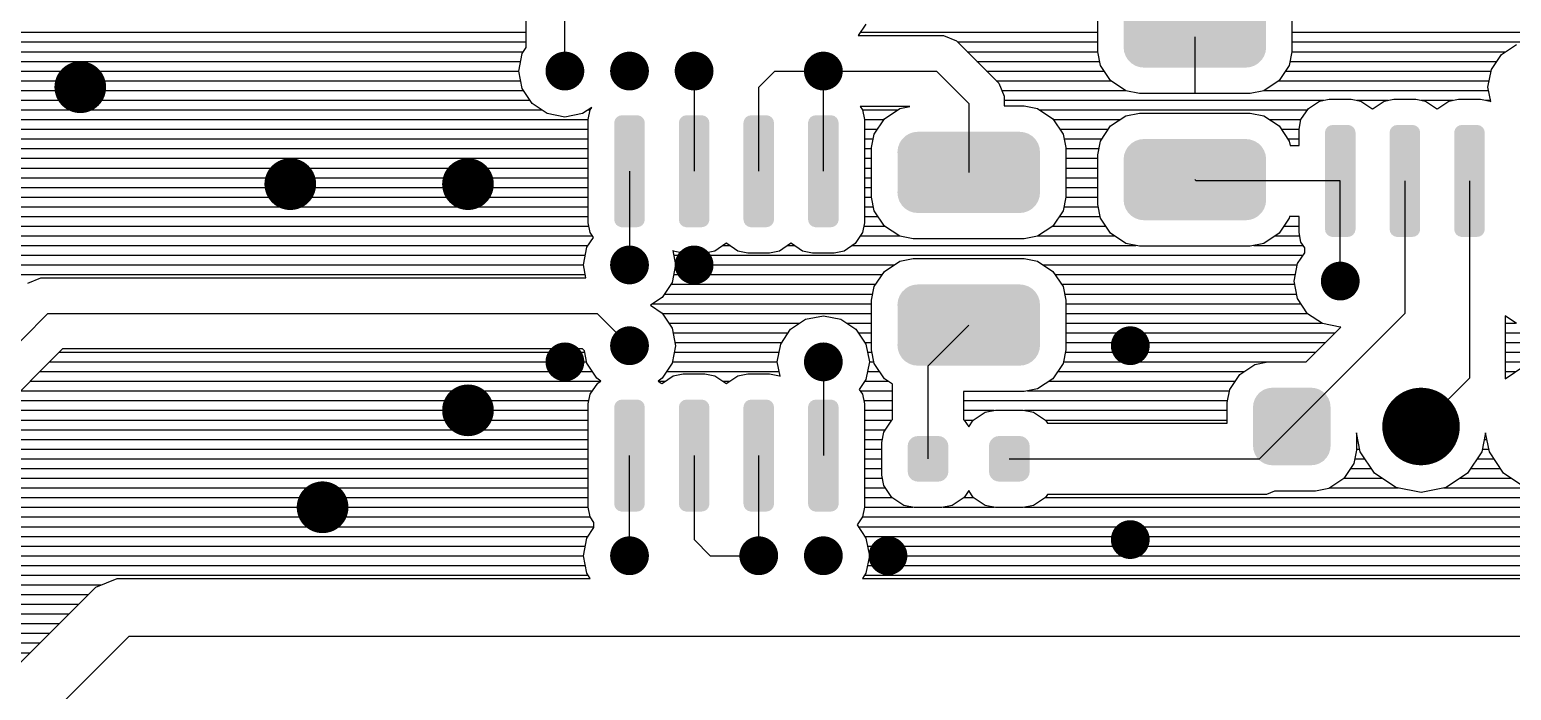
# Model space of a CAD drawing. Extents: x 295 to 953, y 10 to 290.
# Drawn here: x 622.3 to 686.3, y 218.7 to 247.2 of the extents above; entities that cross this region are included whole.
import ezdxf

# ---------------------------------------------------------------- set-up
doc = ezdxf.new("R2010")
doc.units = 0
doc.header["$LTSCALE"] = 5
doc.header["$MEASUREMENT"] = 0
doc.layers.get('0').update_dxf_attribs({"linetype": 'CONTINUOUS', "lineweight": 25})

msp = doc.modelspace()

# ---------------------------------------------------------------- linework, layer by layer
for p, q in [((645.414, 245.441), (645.414, 269.19)), ((643.737, 246.453), (643.737, 268.179)), ((668.453, 246.268), (668.453, 248.425)), ((676.852, 248.425), (676.852, 246.268)), ((658.428, 247.475), (658.098, 246.978)), ((551.815, 247.118), (643.737, 247.118)), ((551.815, 246.698), (643.737, 246.698)), ((658.098, 246.978), (661.781, 246.978)), ((658.193, 247.118), (668.453, 247.118)), ((661.781, 246.978), (662.345, 246.743)), ((662.345, 246.743), (663.742, 245.346)), ((662.39, 246.698), (668.453, 246.698)), ((672.655, 246.928), (672.655, 244.469)), ((676.852, 247.118), (712.654, 247.118)), ((676.852, 246.698), (687.128, 246.698)), ((551.815, 246.279), (643.62, 246.279)), ((643.419, 245.441), (643.57, 246.207)), ((643.57, 246.207), (643.737, 246.453)), ((662.809, 246.279), (668.453, 246.279)), ((668.57, 245.687), (668.453, 246.268)), ((676.852, 246.268), (676.734, 245.687)), ((676.852, 246.279), (686.1, 246.279)), ((685.48, 245.508), (685.91, 246.156)), ((685.91, 246.156), (686.558, 246.587)), ((551.815, 245.86), (643.502, 245.86)), ((551.815, 245.441), (643.419, 245.441)), ((643.57, 244.681), (643.419, 245.441)), ((651.002, 245.441), (651.002, 241.11)), ((653.796, 244.743), (654.494, 245.441)), ((654.494, 245.441), (656.59, 245.441)), ((656.59, 241.11), (656.59, 245.441)), ((656.59, 245.441), (661.479, 245.441)), ((661.479, 245.441), (662.876, 244.044)), ((663.228, 245.86), (668.537, 245.86)), ((663.647, 245.441), (668.732, 245.441)), ((669.012, 245.028), (668.57, 245.687)), ((676.734, 245.687), (676.293, 245.028)), ((676.572, 245.441), (685.468, 245.441)), ((676.768, 245.86), (685.714, 245.86)), ((685.329, 244.743), (685.48, 245.508)), ((551.815, 245.022), (643.502, 245.022)), ((663.742, 245.346), (664.178, 244.916)), ((664.066, 245.022), (669.017, 245.022)), ((664.178, 244.916), (664.413, 244.351)), ((669.671, 244.586), (669.012, 245.028)), ((676.293, 245.028), (675.633, 244.586)), ((676.287, 245.022), (685.385, 245.022)), ((551.815, 244.603), (643.62, 244.603)), ((551.815, 244.184), (643.899, 244.184)), ((644, 244.033), (643.57, 244.681)), ((653.796, 241.11), (653.796, 244.743)), ((664.307, 244.603), (669.643, 244.603)), ((664.413, 244.351), (664.413, 243.938)), ((664.413, 244.184), (678.237, 244.184)), ((670.258, 244.469), (669.671, 244.586)), ((675.047, 244.469), (670.258, 244.469)), ((675.633, 244.586), (675.047, 244.469)), ((675.661, 244.603), (685.357, 244.603)), ((677.567, 243.826), (678.042, 244.145)), ((678.042, 244.145), (678.467, 244.229)), ((678.467, 244.229), (679.411, 244.229)), ((679.411, 244.229), (679.836, 244.145)), ((679.64, 244.184), (681.031, 244.184)), ((679.836, 244.145), (680.311, 243.826)), ((680.361, 243.826), (680.836, 244.145)), ((680.836, 244.145), (681.261, 244.229)), ((681.261, 244.229), (682.205, 244.229)), ((682.205, 244.229), (682.63, 244.145)), ((682.434, 244.184), (683.825, 244.184)), ((682.63, 244.145), (683.105, 243.826)), ((683.155, 243.826), (683.63, 244.145)), ((683.63, 244.145), (684.055, 244.229)), ((684.055, 244.229), (684.999, 244.229)), ((684.999, 244.229), (685.424, 244.145)), ((685.228, 244.184), (685.44, 244.184)), ((685.452, 244.128), (685.329, 244.743)), ((685.424, 244.145), (685.452, 244.128)), ((551.815, 243.765), (644.402, 243.765)), ((644.648, 243.603), (644, 244.033)), ((645.414, 243.446), (644.648, 243.603)), ((646.174, 243.603), (645.414, 243.446)), ((646.581, 243.871), (646.174, 243.603)), ((646.419, 243.765), (646.509, 243.765)), ((646.425, 243.346), (646.509, 243.765)), ((646.509, 243.765), (646.581, 243.871)), ((660.322, 243.904), (658.188, 243.904)), ((658.188, 243.904), (658.283, 243.765)), ((658.283, 243.765), (659.814, 243.765)), ((658.283, 243.765), (658.367, 243.346)), ((659.233, 243.379), (659.892, 243.821)), ((659.892, 243.821), (660.322, 243.904)), ((662.876, 244.044), (662.876, 241.06)), ((664.413, 243.938), (665.268, 243.938)), ((665.268, 243.938), (665.854, 243.821)), ((665.854, 243.821), (666.514, 243.379)), ((665.933, 243.765), (677.522, 243.765)), ((669.012, 243.066), (669.671, 243.508)), ((669.671, 243.508), (670.258, 243.625)), ((670.258, 243.625), (675.047, 243.625)), ((675.047, 243.625), (675.633, 243.508)), ((675.633, 243.508), (676.293, 243.066)), ((677.243, 243.346), (677.567, 243.826)), ((680.311, 243.826), (680.339, 243.793)), ((680.339, 243.793), (680.361, 243.826)), ((683.105, 243.826), (683.133, 243.793)), ((683.133, 243.793), (683.155, 243.826)), ((551.815, 243.346), (646.425, 243.346)), ((551.815, 242.927), (646.425, 242.927)), ((646.425, 238.881), (646.425, 243.346)), ((658.367, 243.346), (659.21, 243.346)), ((658.367, 243.346), (658.367, 238.881)), ((658.367, 242.927), (658.931, 242.927)), ((658.791, 242.72), (659.233, 243.379)), ((666.514, 243.379), (666.955, 242.72)), ((666.536, 243.346), (669.431, 243.346)), ((666.816, 242.927), (668.922, 242.927)), ((668.57, 242.407), (669.012, 243.066)), ((675.874, 243.346), (677.243, 243.346)), ((676.293, 243.066), (676.734, 242.407)), ((676.382, 242.927), (677.159, 242.927)), ((677.159, 242.927), (677.243, 243.346)), ((677.159, 242.228), (677.159, 242.927)), ((551.815, 242.507), (646.425, 242.507)), ((658.367, 242.507), (658.752, 242.507)), ((658.674, 242.139), (658.791, 242.72)), ((666.955, 242.72), (667.073, 242.139)), ((666.994, 242.507), (668.637, 242.507)), ((668.453, 241.82), (668.57, 242.407)), ((676.667, 242.507), (677.159, 242.507)), ((676.734, 242.407), (676.768, 242.228)), ((676.768, 242.228), (677.159, 242.228)), ((551.815, 242.088), (646.425, 242.088)), ((595.407, 241.669), (646.425, 241.669)), ((658.367, 242.088), (658.674, 242.088)), ((658.367, 241.669), (658.674, 241.669)), ((658.674, 239.982), (658.674, 242.139)), ((667.073, 242.139), (667.073, 239.982)), ((667.073, 242.088), (668.509, 242.088)), ((667.073, 241.669), (668.453, 241.669)), ((668.453, 239.669), (668.453, 241.82)), ((596.256, 241.25), (646.425, 241.25)), ((648.208, 241.11), (648.208, 237.059)), ((658.367, 241.25), (658.674, 241.25)), ((667.073, 241.25), (668.453, 241.25)), ((598.921, 240.831), (646.425, 240.831)), ((599.424, 240.412), (646.425, 240.412)), ((658.367, 240.831), (658.674, 240.831)), ((658.367, 240.412), (658.674, 240.412)), ((667.073, 240.831), (668.453, 240.831)), ((667.073, 240.412), (668.453, 240.412)), ((672.705, 240.691), (672.655, 240.747)), ((678.942, 240.691), (672.705, 240.691)), ((678.942, 236.361), (678.942, 240.691)), ((681.736, 240.691), (681.736, 234.964)), ((684.53, 240.691), (684.53, 232.17)), ((599.704, 239.993), (646.425, 239.993)), ((658.367, 239.993), (658.674, 239.993)), ((658.791, 239.4), (658.674, 239.982)), ((667.073, 239.982), (666.955, 239.4)), ((667.073, 239.993), (668.453, 239.993)), ((668.57, 239.088), (668.453, 239.669)), ((599.821, 239.574), (646.425, 239.574)), ((599.905, 239.155), (646.425, 239.155)), ((658.367, 239.574), (658.758, 239.574)), ((658.367, 239.155), (658.953, 239.155)), ((659.233, 238.741), (658.791, 239.4)), ((666.955, 239.4), (666.514, 238.741)), ((666.793, 239.155), (668.559, 239.155)), ((666.989, 239.574), (668.475, 239.574)), ((669.012, 238.428), (668.57, 239.088)), ((676.734, 239.088), (676.293, 238.428)), ((676.745, 239.155), (676.734, 239.088)), ((677.159, 239.155), (676.745, 239.155)), ((677.159, 238.462), (677.159, 239.155)), ((599.821, 238.736), (646.453, 238.736)), ((646.509, 238.456), (646.425, 238.881)), ((646.649, 238.249), (646.509, 238.456)), ((658.283, 238.456), (657.959, 237.981)), ((658.367, 238.881), (658.283, 238.456)), ((658.339, 238.736), (659.238, 238.736)), ((659.892, 238.3), (659.233, 238.741)), ((666.514, 238.741), (665.854, 238.3)), ((666.508, 238.736), (668.805, 238.736)), ((669.671, 237.987), (669.012, 238.428)), ((676.293, 238.428), (675.633, 237.987)), ((676.5, 238.736), (677.159, 238.736)), ((677.243, 238.037), (677.159, 238.462)), ((599.424, 237.897), (646.414, 237.897)), ((599.704, 238.316), (646.604, 238.316)), ((646.213, 237.059), (646.364, 237.825)), ((646.364, 237.825), (646.649, 238.249)), ((652.371, 237.981), (651.896, 237.657)), ((652.253, 237.897), (652.538, 237.897)), ((652.399, 238.015), (652.371, 237.981)), ((652.421, 237.981), (652.399, 238.015)), ((652.896, 237.657), (652.421, 237.981)), ((655.165, 237.981), (654.69, 237.657)), ((655.047, 237.897), (655.332, 237.897)), ((655.193, 238.015), (655.165, 237.981)), ((655.215, 237.981), (655.193, 238.015)), ((655.69, 237.657), (655.215, 237.981)), ((657.959, 237.981), (657.484, 237.657)), ((657.841, 237.897), (670.101, 237.897)), ((658.188, 238.316), (659.864, 238.316)), ((660.479, 238.182), (659.892, 238.3)), ((665.268, 238.182), (660.479, 238.182)), ((665.854, 238.3), (665.268, 238.182)), ((665.882, 238.316), (669.174, 238.316)), ((670.258, 237.869), (669.671, 237.987)), ((675.047, 237.869), (670.258, 237.869)), ((675.633, 237.987), (675.047, 237.869)), ((675.203, 237.897), (677.338, 237.897)), ((676.131, 238.316), (677.187, 238.316)), ((677.405, 237.802), (677.243, 238.037)), ((677.405, 237.584), (677.405, 237.802)), ((598.921, 237.478), (646.296, 237.478)), ((650.102, 237.657), (650.074, 237.679)), ((650.074, 237.679), (650.197, 237.059)), ((650.527, 237.573), (650.102, 237.657)), ((650.113, 237.478), (677.332, 237.478)), ((651.471, 237.573), (650.527, 237.573)), ((651.896, 237.657), (651.471, 237.573)), ((653.321, 237.573), (652.896, 237.657)), ((654.265, 237.573), (653.321, 237.573)), ((654.69, 237.657), (654.265, 237.573)), ((656.115, 237.573), (655.69, 237.657)), ((657.059, 237.573), (656.115, 237.573)), ((657.484, 237.657), (657.059, 237.573)), ((659.233, 236.78), (659.892, 237.221)), ((659.892, 237.221), (660.479, 237.339)), ((660.479, 237.339), (665.268, 237.339)), ((665.268, 237.339), (665.854, 237.221)), ((665.854, 237.221), (666.514, 236.78)), ((676.947, 236.361), (677.098, 237.126)), ((677.098, 237.126), (677.405, 237.584)), ((596.256, 237.059), (646.213, 237.059)), ((614.987, 236.64), (646.296, 236.64)), ((622.19, 236.266), (622.754, 236.5)), ((622.754, 236.5), (646.324, 236.5)), ((646.324, 236.5), (646.213, 237.059)), ((650.197, 237.059), (650.046, 236.299)), ((650.113, 236.64), (659.143, 236.64)), ((650.197, 237.059), (659.652, 237.059)), ((658.791, 236.12), (659.233, 236.78)), ((666.095, 237.059), (677.086, 237.059)), ((666.514, 236.78), (666.955, 236.12)), ((666.603, 236.64), (677.003, 236.64)), ((650.046, 236.299), (649.616, 235.651)), ((649.716, 235.802), (658.73, 235.802)), ((649.996, 236.221), (658.858, 236.221)), ((658.674, 235.534), (658.791, 236.12)), ((666.888, 236.221), (676.975, 236.221)), ((666.955, 236.12), (667.073, 235.534)), ((667.017, 235.802), (677.058, 235.802)), ((677.098, 235.601), (676.947, 236.361)), ((649.616, 235.651), (649.113, 235.316)), ((649.113, 235.316), (649.616, 234.98)), ((649.213, 235.383), (658.674, 235.383)), ((658.674, 233.382), (658.674, 235.534)), ((667.073, 235.534), (667.073, 233.382)), ((667.073, 235.383), (677.237, 235.383)), ((677.528, 234.952), (677.098, 235.601)), ((614.68, 226.582), (623.062, 234.964)), ((623.062, 234.964), (646.811, 234.964)), ((646.811, 234.964), (648.208, 233.567)), ((649.616, 234.98), (650.046, 234.332)), ((649.621, 234.964), (658.674, 234.964)), ((649.906, 234.545), (655.578, 234.545)), ((655.176, 234.282), (655.824, 234.712)), ((655.824, 234.712), (656.59, 234.863)), ((656.59, 234.863), (657.35, 234.712)), ((657.35, 234.712), (657.998, 234.282)), ((657.595, 234.545), (658.674, 234.545)), ((667.073, 234.964), (677.522, 234.964)), ((667.073, 234.545), (678.137, 234.545)), ((681.736, 234.964), (676.846, 230.074)), ((678.176, 234.522), (677.528, 234.952)), ((678.942, 234.366), (678.176, 234.522)), ((686.558, 234.522), (686.066, 234.852)), ((686.066, 234.852), (686.066, 232.477)), ((686.066, 234.545), (686.519, 234.545)), ((650.046, 234.332), (650.197, 233.567)), ((650.085, 234.125), (655.075, 234.125)), ((654.746, 233.634), (655.176, 234.282)), ((657.998, 234.282), (658.428, 233.634)), ((658.098, 234.125), (658.674, 234.125)), ((661.116, 232.7), (662.876, 234.461)), ((667.073, 234.125), (678.724, 234.125)), ((677.466, 232.868), (678.969, 234.371)), ((678.969, 234.371), (678.942, 234.366)), ((686.066, 234.125), (702.305, 234.125)), ((623.693, 233.427), (615.546, 225.28)), ((623.553, 233.287), (646.269, 233.287)), ((646.174, 233.427), (623.693, 233.427)), ((646.257, 233.343), (646.174, 233.427)), ((646.364, 232.807), (646.257, 233.343)), ((650.197, 233.567), (650.046, 232.807)), ((650.141, 233.287), (654.678, 233.287)), ((650.169, 233.706), (654.796, 233.706)), ((654.595, 232.868), (654.746, 233.634)), ((658.378, 233.706), (658.674, 233.706)), ((658.428, 233.634), (658.579, 232.868)), ((658.495, 233.287), (658.696, 233.287)), ((658.791, 232.801), (658.674, 233.382)), ((667.073, 233.382), (666.955, 232.801)), ((667.05, 233.287), (677.885, 233.287)), ((667.073, 233.706), (678.305, 233.706)), ((686.066, 233.706), (702.305, 233.706)), ((686.066, 233.287), (702.333, 233.287)), ((623.134, 232.868), (646.352, 232.868)), ((646.794, 232.158), (646.364, 232.807)), ((650.046, 232.807), (649.616, 232.158)), ((650.057, 232.868), (654.595, 232.868)), ((654.718, 232.253), (654.595, 232.868)), ((656.59, 232.868), (656.59, 228.817)), ((658.579, 232.868), (658.428, 232.108)), ((658.579, 232.868), (658.78, 232.868)), ((659.233, 232.142), (658.791, 232.801)), ((661.116, 228.677), (661.116, 232.7)), ((666.955, 232.801), (666.514, 232.142)), ((666.966, 232.868), (677.466, 232.868)), ((674.594, 232.326), (675.242, 232.756)), ((675.242, 232.756), (675.812, 232.868)), ((675.812, 232.868), (677.466, 232.868)), ((686.066, 232.868), (687.743, 232.868)), ((686.066, 232.13), (686.927, 232.706)), ((622.296, 232.03), (646.95, 232.03)), ((622.715, 232.449), (646.598, 232.449)), ((646.509, 231.471), (646.833, 231.952)), ((646.967, 232.041), (646.794, 232.158)), ((646.833, 231.952), (646.967, 232.041)), ((649.616, 232.158), (649.443, 232.041)), ((649.443, 232.041), (649.577, 231.952)), ((649.459, 232.03), (649.744, 232.03)), ((649.577, 231.952), (649.605, 231.918)), ((649.605, 231.918), (649.627, 231.952)), ((649.627, 231.952), (650.102, 232.27)), ((649.811, 232.449), (654.678, 232.449)), ((650.102, 232.27), (650.527, 232.354)), ((650.527, 232.354), (651.471, 232.354)), ((651.471, 232.354), (651.896, 232.27)), ((651.896, 232.27), (652.371, 231.952)), ((652.253, 232.03), (652.538, 232.03)), ((652.371, 231.952), (652.399, 231.918)), ((652.399, 231.918), (652.421, 231.952)), ((652.421, 231.952), (652.896, 232.27)), ((652.896, 232.27), (653.321, 232.354)), ((653.321, 232.354), (654.265, 232.354)), ((654.265, 232.354), (654.69, 232.27)), ((654.69, 232.27), (654.718, 232.253)), ((658.428, 232.108), (658.143, 231.678)), ((658.378, 232.03), (659.395, 232.03)), ((658.495, 232.449), (659.026, 232.449)), ((659.579, 231.907), (659.233, 232.142)), ((666.514, 232.142), (665.854, 231.7)), ((666.352, 232.03), (674.399, 232.03)), ((666.721, 232.449), (674.784, 232.449)), ((674.164, 231.678), (674.594, 232.326)), ((682.434, 230.074), (684.53, 232.17)), ((686.066, 232.477), (686.066, 232.13)), ((686.066, 232.449), (686.547, 232.449)), ((621.877, 231.611), (646.604, 231.611)), ((646.425, 231.052), (646.509, 231.471)), ((658.143, 231.678), (658.283, 231.471)), ((658.188, 231.611), (659.579, 231.611)), ((658.283, 231.471), (658.367, 231.052)), ((659.579, 230.37), (659.579, 231.907)), ((665.268, 231.583), (662.653, 231.583)), ((662.653, 231.583), (662.653, 230.37)), ((665.854, 231.7), (665.268, 231.583)), ((665.424, 231.611), (674.153, 231.611)), ((674.052, 231.108), (674.164, 231.678)), ((621.039, 230.773), (646.425, 230.773)), ((621.458, 231.192), (646.453, 231.192)), ((646.425, 226.587), (646.425, 231.052)), ((658.339, 231.192), (659.579, 231.192)), ((658.367, 231.052), (658.367, 226.587)), ((658.367, 230.773), (659.579, 230.773)), ((662.653, 231.192), (674.069, 231.192)), ((662.653, 230.773), (663.977, 230.773)), ((663.072, 230.354), (663.586, 230.694)), ((663.586, 230.694), (664.038, 230.784)), ((664.038, 230.784), (665.229, 230.784)), ((665.229, 230.784), (665.681, 230.694)), ((665.29, 230.773), (674.052, 230.773)), ((665.681, 230.694), (666.195, 230.354)), ((674.052, 230.214), (674.052, 231.108)), ((620.62, 230.354), (646.425, 230.354)), ((658.367, 230.354), (659.557, 230.354)), ((659.205, 229.834), (659.551, 230.354)), ((659.551, 230.354), (659.579, 230.37)), ((662.653, 230.37), (662.675, 230.354)), ((662.669, 230.354), (663.077, 230.354)), ((662.675, 230.354), (662.876, 230.057)), ((662.876, 230.057), (663.072, 230.354)), ((666.19, 230.354), (674.052, 230.354)), ((666.195, 230.354), (666.285, 230.214)), ((666.285, 230.214), (674.052, 230.214)), ((675.449, 228.677), (676.846, 230.074)), ((619.781, 229.515), (646.425, 229.515)), ((620.2, 229.934), (646.425, 229.934)), ((658.367, 229.934), (659.272, 229.934)), ((658.367, 229.515), (659.143, 229.515)), ((659.115, 229.381), (659.205, 229.834)), ((659.115, 227.973), (659.115, 229.381)), ((679.802, 228.984), (679.64, 229.8)), ((679.64, 229.8), (679.64, 229.046)), ((679.64, 229.515), (679.696, 229.515)), ((685.228, 229.8), (685.06, 228.984)), ((685.167, 229.515), (685.284, 229.515)), ((685.39, 228.984), (685.228, 229.8)), ((619.362, 229.096), (646.425, 229.096)), ((648.208, 224.486), (648.208, 228.817)), ((651.002, 228.817), (651.002, 225.185)), ((653.796, 224.486), (653.796, 228.817)), ((658.367, 229.096), (659.115, 229.096)), ((679.64, 229.046), (679.523, 228.476)), ((679.64, 229.096), (679.78, 229.096)), ((680.417, 228.062), (679.802, 228.984)), ((685.06, 228.984), (684.446, 228.062)), ((685.083, 229.096), (685.368, 229.096)), ((686.005, 228.062), (685.39, 228.984)), ((618.524, 228.258), (646.425, 228.258)), ((618.943, 228.677), (646.425, 228.677)), ((658.367, 228.677), (659.115, 228.677)), ((658.367, 228.258), (659.115, 228.258)), ((664.631, 228.677), (675.449, 228.677)), ((679.523, 228.476), (679.092, 227.828)), ((679.383, 228.258), (680.283, 228.258)), ((679.562, 228.677), (680.003, 228.677)), ((684.58, 228.258), (685.871, 228.258)), ((684.859, 228.677), (685.591, 228.677)), ((618.105, 227.839), (646.425, 227.839)), ((658.367, 227.839), (659.143, 227.839)), ((659.205, 227.52), (659.115, 227.973)), ((659.551, 227.006), (659.205, 227.52)), ((679.092, 227.828), (678.444, 227.397)), ((679.098, 227.839), (680.746, 227.839)), ((681.339, 227.442), (680.417, 228.062)), ((684.446, 228.062), (683.524, 227.442)), ((684.116, 227.839), (686.334, 227.839)), ((686.927, 227.442), (686.005, 228.062)), ((617.267, 227.001), (646.425, 227.001)), ((617.686, 227.42), (646.425, 227.42)), ((658.367, 227.42), (659.272, 227.42)), ((658.367, 227.001), (659.557, 227.001)), ((660.065, 226.66), (659.551, 227.006)), ((662.675, 227.006), (662.161, 226.66)), ((662.669, 227.001), (663.077, 227.001)), ((662.876, 227.302), (662.675, 227.006)), ((663.072, 227.006), (662.876, 227.302)), ((663.586, 226.66), (663.072, 227.006)), ((666.195, 227.006), (665.681, 226.66)), ((666.19, 227.001), (702.987, 227.001)), ((666.285, 227.14), (666.195, 227.006)), ((675.751, 227.14), (666.285, 227.14)), ((676.092, 227.28), (675.751, 227.14)), ((677.874, 227.28), (676.092, 227.28)), ((678.444, 227.397), (677.874, 227.28)), ((678.483, 227.42), (681.456, 227.42)), ((682.434, 227.224), (681.339, 227.442)), ((683.524, 227.442), (682.434, 227.224)), ((683.406, 227.42), (687.044, 227.42)), ((616.848, 226.582), (646.425, 226.582)), ((646.509, 226.163), (646.425, 226.587)), ((658.367, 226.587), (658.283, 226.163)), ((658.367, 226.582), (660.456, 226.582)), ((660.518, 226.57), (660.065, 226.66)), ((661.708, 226.57), (660.518, 226.57)), ((662.161, 226.66), (661.708, 226.57)), ((661.77, 226.582), (663.977, 226.582)), ((664.038, 226.57), (663.586, 226.66)), ((665.229, 226.57), (664.038, 226.57)), ((665.681, 226.66), (665.229, 226.57)), ((665.29, 226.582), (703.132, 226.582)), ((616.009, 225.743), (646.671, 225.743)), ((616.429, 226.163), (646.509, 226.163)), ((646.364, 225.252), (646.671, 225.71)), ((646.671, 225.928), (646.509, 226.163)), ((646.671, 225.71), (646.671, 225.928)), ((658.283, 226.163), (658.048, 225.816)), ((658.048, 225.816), (658.428, 225.252)), ((658.098, 225.743), (703.998, 225.743)), ((658.283, 226.163), (703.411, 226.163)), ((596.546, 224.905), (646.296, 224.905)), ((615.59, 225.324), (646.414, 225.324)), ((646.213, 224.486), (646.364, 225.252)), ((651.002, 225.185), (651.7, 224.486)), ((658.378, 225.324), (716.426, 225.324)), ((658.428, 225.252), (658.579, 224.486)), ((658.495, 224.905), (721.835, 224.905)), ((596.256, 224.486), (646.213, 224.486)), ((646.364, 223.726), (646.213, 224.486)), ((651.7, 224.486), (653.796, 224.486)), ((658.579, 224.486), (658.428, 223.726)), ((658.579, 224.486), (722.114, 224.486)), ((604.509, 224.067), (646.296, 224.067)), ((605.012, 223.648), (646.414, 223.648)), ((646.503, 223.508), (646.364, 223.726)), ((658.428, 223.726), (658.288, 223.508)), ((658.378, 223.648), (793.289, 223.648)), ((658.495, 224.067), (722.617, 224.067)), ((605.292, 223.229), (625.375, 223.229)), ((624.419, 222.419), (625.129, 223.128)), ((625.129, 223.128), (626.051, 223.508)), ((626.051, 223.508), (646.503, 223.508)), ((658.288, 223.508), (793.149, 223.508)), ((605.409, 222.81), (624.811, 222.81)), ((605.493, 222.391), (624.391, 222.391)), ((620.854, 218.853), (624.419, 222.419)), ((605.409, 221.972), (623.972, 221.972)), ((605.012, 221.133), (623.134, 221.133)), ((605.292, 221.552), (623.553, 221.552)), ((619.67, 220.714), (622.715, 220.714)), ((626.554, 220.994), (620.268, 214.707)), ((794.194, 220.994), (626.554, 220.994)), ((620.284, 220.295), (622.296, 220.295))]:
    msp.add_line(p, q)
for points, const_width in [([(644.994, 245.441, 1), (645.833, 245.441, 1)], 0.838), ([(647.788, 245.441, 1), (648.627, 245.441, 1)], 0.838), ([(650.582, 245.441, 1), (651.421, 245.441, 1)], 0.838), ([(656.17, 245.441, 1), (657.009, 245.441, 1)], 0.838), ([(623.9, 244.743, 1), (625.017, 244.743, 1)], 1.118), ([(632.98, 240.552, 1), (634.098, 240.552, 1)], 1.118), ([(640.664, 240.552, 1), (641.781, 240.552, 1)], 1.118), ([(647.788, 237.059, 1), (648.627, 237.059, 1)], 0.838), ([(650.582, 237.059, 1), (651.421, 237.059, 1)], 0.838), ([(678.522, 236.361, 1), (679.361, 236.361, 1)], 0.838), ([(647.788, 233.567, 1), (648.627, 233.567, 1)], 0.838), ([(669.442, 233.567, 1), (670.28, 233.567, 1)], 0.838), ([(644.994, 232.868, 1), (645.833, 232.868, 1)], 0.838), ([(656.17, 232.868, 1), (657.009, 232.868, 1)], 0.838), ([(640.664, 230.773, 1), (641.781, 230.773, 1)], 1.118), ([(681.596, 230.074, 1), (683.272, 230.074, 1)], 1.676), ([(634.377, 226.582, 1), (635.495, 226.582, 1)], 1.118), ([(669.442, 225.185, 1), (670.28, 225.185, 1)], 0.838), ([(647.788, 224.486, 1), (648.627, 224.486, 1)], 0.838), ([(653.376, 224.486, 1), (654.215, 224.486, 1)], 0.838), ([(656.17, 224.486, 1), (657.009, 224.486, 1)], 0.838), ([(658.964, 224.486, 1), (659.803, 224.486, 1)], 0.838)]:
    msp.add_lwpolyline(points, format="xyb", close=True, dxfattribs=dict(const_width=const_width))
for points in [[(669.576, 246.539), (669.576, 248.154), (675.734, 246.539), (675.734, 248.154)], [(669.573, 246.469), (669.576, 246.539), (675.737, 246.469), (675.734, 246.539)], [(669.595, 246.278), (669.573, 246.469), (675.715, 246.278), (675.737, 246.469)], [(669.596, 246.273), (669.595, 246.278), (675.714, 246.273), (675.715, 246.278)], [(669.66, 246.091), (669.596, 246.273), (675.651, 246.091), (675.714, 246.273)], [(669.662, 246.086), (669.66, 246.091), (675.647, 246.086), (675.651, 246.091)], [(669.765, 245.923), (669.662, 246.086), (675.545, 245.923), (675.647, 246.086)], [(669.768, 245.919), (669.765, 245.923), (675.541, 245.919), (675.545, 245.923)], [(669.905, 245.783), (669.768, 245.919), (675.406, 245.783), (675.541, 245.919)], [(669.909, 245.779), (669.905, 245.783), (675.4, 245.779), (675.406, 245.783)], [(670.073, 245.678), (669.909, 245.779), (675.238, 245.678), (675.4, 245.779)], [(670.077, 245.675), (670.073, 245.678), (675.231, 245.675), (675.238, 245.678)], [(670.261, 245.613), (670.077, 245.675), (675.051, 245.613), (675.231, 245.675)], [(670.265, 245.611), (670.261, 245.613), (675.04, 245.611), (675.051, 245.613)], [(670.456, 245.591), (670.265, 245.611), (674.854, 245.591), (675.04, 245.611)], [(670.456, 245.586), (670.456, 245.591), (674.854, 245.586), (674.854, 245.591)], [(647.656, 243.444), (647.738, 243.495), (648.752, 243.444), (648.685, 243.495)], [(647.738, 243.495), (647.759, 243.508), (648.685, 243.495), (648.641, 243.508)], [(647.759, 243.508), (647.87, 243.528), (648.641, 243.508), (648.569, 243.528)], [(647.87, 243.528), (647.878, 243.53), (648.569, 243.528), (648.537, 243.53)], [(650.45, 243.444), (650.532, 243.495), (651.546, 243.444), (651.479, 243.495)], [(650.532, 243.495), (650.553, 243.508), (651.479, 243.495), (651.435, 243.508)], [(650.553, 243.508), (650.664, 243.528), (651.435, 243.508), (651.363, 243.528)], [(650.664, 243.528), (650.672, 243.53), (651.363, 243.528), (651.331, 243.53)], [(653.244, 243.444), (653.326, 243.495), (654.34, 243.444), (654.273, 243.495)], [(653.326, 243.495), (653.347, 243.508), (654.273, 243.495), (654.229, 243.508)], [(653.347, 243.508), (653.458, 243.528), (654.229, 243.508), (654.157, 243.528)], [(653.458, 243.528), (653.466, 243.53), (654.157, 243.528), (654.125, 243.53)], [(656.038, 243.444), (656.12, 243.495), (657.134, 243.444), (657.067, 243.495)], [(656.12, 243.495), (656.141, 243.508), (657.067, 243.495), (657.023, 243.508)], [(656.141, 243.508), (656.252, 243.528), (657.023, 243.508), (656.951, 243.528)], [(656.252, 243.528), (656.26, 243.53), (656.951, 243.528), (656.919, 243.53)], [(647.548, 243.2), (647.55, 243.232), (648.867, 243.2), (648.861, 243.232)], [(647.548, 239.02), (647.548, 243.2), (648.867, 239.02), (648.867, 243.2)], [(647.55, 243.232), (647.575, 243.319), (648.861, 243.232), (648.845, 243.319)], [(647.575, 243.319), (647.583, 243.348), (648.845, 243.319), (648.827, 243.348)], [(647.583, 243.348), (647.639, 243.422), (648.827, 243.348), (648.781, 243.422)], [(647.639, 243.422), (647.656, 243.444), (648.781, 243.422), (648.752, 243.444)], [(650.342, 243.2), (650.344, 243.232), (651.661, 243.2), (651.655, 243.232)], [(650.342, 239.02), (650.342, 243.2), (651.661, 239.02), (651.661, 243.2)], [(650.344, 243.232), (650.369, 243.319), (651.655, 243.232), (651.639, 243.319)], [(650.369, 243.319), (650.377, 243.348), (651.639, 243.319), (651.621, 243.348)], [(650.377, 243.348), (650.433, 243.422), (651.621, 243.348), (651.575, 243.422)], [(650.433, 243.422), (650.45, 243.444), (651.575, 243.422), (651.546, 243.444)], [(653.136, 243.2), (653.138, 243.232), (654.455, 243.2), (654.449, 243.232)], [(653.136, 239.02), (653.136, 243.2), (654.455, 239.02), (654.455, 243.2)], [(653.138, 243.232), (653.163, 243.319), (654.449, 243.232), (654.433, 243.319)], [(653.163, 243.319), (653.171, 243.348), (654.433, 243.319), (654.415, 243.348)], [(653.171, 243.348), (653.227, 243.422), (654.415, 243.348), (654.369, 243.422)], [(653.227, 243.422), (653.244, 243.444), (654.369, 243.422), (654.34, 243.444)], [(655.93, 243.2), (655.932, 243.232), (657.249, 243.2), (657.243, 243.232)], [(655.93, 239.02), (655.93, 243.2), (657.249, 239.02), (657.249, 243.2)], [(655.932, 243.232), (655.957, 243.319), (657.243, 243.232), (657.227, 243.319)], [(655.957, 243.319), (655.965, 243.348), (657.227, 243.319), (657.209, 243.348)], [(655.965, 243.348), (656.021, 243.422), (657.209, 243.348), (657.163, 243.422)], [(656.021, 243.422), (656.038, 243.444), (657.163, 243.422), (657.134, 243.444)], [(678.284, 242.813), (678.309, 242.9), (679.595, 242.813), (679.579, 242.9)], [(678.309, 242.9), (678.317, 242.929), (679.579, 242.9), (679.561, 242.929)], [(678.317, 242.929), (678.373, 243.003), (679.561, 242.929), (679.515, 243.003)], [(678.373, 243.003), (678.39, 243.025), (679.515, 243.003), (679.486, 243.025)], [(678.39, 243.025), (678.472, 243.076), (679.486, 243.025), (679.419, 243.076)], [(678.472, 243.076), (678.493, 243.089), (679.419, 243.076), (679.375, 243.089)], [(678.493, 243.089), (678.604, 243.109), (679.375, 243.089), (679.303, 243.109)], [(678.604, 243.109), (678.612, 243.111), (679.303, 243.109), (679.271, 243.111)], [(681.078, 242.813), (681.103, 242.9), (682.389, 242.813), (682.373, 242.9)], [(681.103, 242.9), (681.111, 242.929), (682.373, 242.9), (682.355, 242.929)], [(681.111, 242.929), (681.167, 243.003), (682.355, 242.929), (682.309, 243.003)], [(681.167, 243.003), (681.184, 243.025), (682.309, 243.003), (682.28, 243.025)], [(681.184, 243.025), (681.266, 243.076), (682.28, 243.025), (682.213, 243.076)], [(681.266, 243.076), (681.287, 243.089), (682.213, 243.076), (682.169, 243.089)], [(681.287, 243.089), (681.398, 243.109), (682.169, 243.089), (682.097, 243.109)], [(681.398, 243.109), (681.406, 243.111), (682.097, 243.109), (682.065, 243.111)], [(683.872, 242.813), (683.897, 242.9), (685.183, 242.813), (685.167, 242.9)], [(683.897, 242.9), (683.905, 242.929), (685.167, 242.9), (685.149, 242.929)], [(683.905, 242.929), (683.961, 243.003), (685.149, 242.929), (685.103, 243.003)], [(683.961, 243.003), (683.978, 243.025), (685.103, 243.003), (685.074, 243.025)], [(683.978, 243.025), (684.06, 243.076), (685.074, 243.025), (685.007, 243.076)], [(684.06, 243.076), (684.081, 243.089), (685.007, 243.076), (684.963, 243.089)], [(684.081, 243.089), (684.192, 243.109), (684.963, 243.089), (684.891, 243.109)], [(684.192, 243.109), (684.2, 243.111), (684.891, 243.109), (684.859, 243.111)], [(659.818, 242.134), (659.881, 242.316), (665.935, 242.134), (665.871, 242.316)], [(659.881, 242.316), (659.884, 242.321), (665.871, 242.316), (665.869, 242.321)], [(659.884, 242.321), (659.986, 242.484), (665.869, 242.321), (665.766, 242.484)], [(659.986, 242.484), (659.99, 242.488), (665.766, 242.484), (665.763, 242.488)], [(659.99, 242.488), (660.126, 242.624), (665.763, 242.488), (665.626, 242.624)], [(660.126, 242.624), (660.131, 242.627), (665.626, 242.624), (665.622, 242.627)], [(660.131, 242.627), (660.293, 242.729), (665.622, 242.627), (665.458, 242.729)], [(660.293, 242.729), (660.3, 242.731), (665.458, 242.729), (665.454, 242.731)], [(660.3, 242.731), (660.48, 242.794), (665.454, 242.731), (665.27, 242.794)], [(660.48, 242.794), (660.492, 242.795), (665.27, 242.794), (665.266, 242.795)], [(660.492, 242.795), (660.677, 242.816), (665.266, 242.795), (665.075, 242.816)], [(660.677, 242.816), (660.677, 242.82), (665.075, 242.816), (665.075, 242.82)], [(669.769, 242.175), (669.905, 242.311), (675.542, 242.175), (675.405, 242.311)], [(669.905, 242.311), (669.91, 242.314), (675.405, 242.311), (675.401, 242.314)], [(669.91, 242.314), (670.072, 242.416), (675.401, 242.314), (675.237, 242.416)], [(670.072, 242.416), (670.079, 242.419), (675.237, 242.416), (675.233, 242.419)], [(670.079, 242.419), (670.259, 242.481), (675.233, 242.419), (675.049, 242.481)], [(670.259, 242.481), (670.271, 242.482), (675.049, 242.481), (675.045, 242.482)], [(670.271, 242.482), (670.456, 242.503), (675.045, 242.482), (674.854, 242.503)], [(670.456, 242.503), (670.456, 242.507), (674.854, 242.503), (674.854, 242.507)], [(678.282, 242.781), (678.284, 242.813), (679.601, 242.781), (679.595, 242.813)], [(678.282, 238.601), (678.282, 242.781), (679.601, 238.601), (679.601, 242.781)], [(681.076, 242.781), (681.078, 242.813), (682.395, 242.781), (682.389, 242.813)], [(681.076, 238.601), (681.076, 242.781), (682.395, 238.601), (682.395, 242.781)], [(683.87, 242.781), (683.872, 242.813), (685.189, 242.781), (685.183, 242.813)], [(683.87, 238.601), (683.87, 242.781), (685.189, 238.601), (685.189, 242.781)], [(659.794, 241.937), (659.816, 242.129), (665.958, 241.937), (665.936, 242.129)], [(659.797, 241.867), (659.794, 241.937), (665.955, 241.867), (665.958, 241.937)], [(659.797, 240.253), (659.797, 241.867), (665.955, 240.253), (665.955, 241.867)], [(659.816, 242.129), (659.818, 242.134), (665.936, 242.129), (665.935, 242.134)], [(669.573, 241.624), (669.595, 241.816), (675.737, 241.624), (675.715, 241.816)], [(669.576, 241.554), (669.573, 241.624), (675.734, 241.554), (675.737, 241.624)], [(669.576, 239.94), (669.576, 241.554), (675.734, 239.94), (675.734, 241.554)], [(669.595, 241.816), (669.597, 241.821), (675.715, 241.816), (675.714, 241.821)], [(669.597, 241.821), (669.66, 242.003), (675.714, 241.821), (675.65, 242.003)], [(669.66, 242.003), (669.663, 242.008), (675.65, 242.003), (675.648, 242.008)], [(669.663, 242.008), (669.765, 242.171), (675.648, 242.008), (675.545, 242.171)], [(669.765, 242.171), (669.769, 242.175), (675.545, 242.171), (675.542, 242.175)], [(659.794, 240.183), (659.797, 240.253), (665.958, 240.183), (665.955, 240.253)], [(659.816, 239.992), (659.794, 240.183), (665.936, 239.992), (665.958, 240.183)], [(659.817, 239.986), (659.816, 239.992), (665.935, 239.986), (665.936, 239.992)], [(659.881, 239.804), (659.817, 239.986), (665.872, 239.804), (665.935, 239.986)], [(659.883, 239.799), (659.881, 239.804), (665.868, 239.799), (665.872, 239.804)], [(659.986, 239.637), (659.883, 239.799), (665.766, 239.637), (665.868, 239.799)], [(659.989, 239.632), (659.986, 239.637), (665.762, 239.632), (665.766, 239.637)], [(660.126, 239.496), (659.989, 239.632), (665.627, 239.496), (665.762, 239.632)], [(669.573, 239.87), (669.576, 239.94), (675.737, 239.87), (675.734, 239.94)], [(669.595, 239.679), (669.573, 239.87), (675.715, 239.679), (675.737, 239.87)], [(669.596, 239.673), (669.595, 239.679), (675.714, 239.673), (675.715, 239.679)], [(669.66, 239.492), (669.596, 239.673), (675.651, 239.492), (675.714, 239.673)], [(647.554, 238.989), (647.548, 239.02), (648.865, 238.989), (648.867, 239.02)], [(647.57, 238.902), (647.554, 238.989), (648.84, 238.902), (648.865, 238.989)], [(650.348, 238.989), (650.342, 239.02), (651.659, 238.989), (651.661, 239.02)], [(650.364, 238.902), (650.348, 238.989), (651.634, 238.902), (651.659, 238.989)], [(653.142, 238.989), (653.136, 239.02), (654.453, 238.989), (654.455, 239.02)], [(653.158, 238.902), (653.142, 238.989), (654.428, 238.902), (654.453, 238.989)], [(655.936, 238.989), (655.93, 239.02), (657.247, 238.989), (657.249, 239.02)], [(655.952, 238.902), (655.936, 238.989), (657.222, 238.902), (657.247, 238.989)], [(660.13, 239.493), (660.126, 239.496), (665.621, 239.493), (665.627, 239.496)], [(660.294, 239.391), (660.13, 239.493), (665.459, 239.391), (665.621, 239.493)], [(660.298, 239.389), (660.294, 239.391), (665.452, 239.389), (665.459, 239.391)], [(660.482, 239.326), (660.298, 239.389), (665.272, 239.326), (665.452, 239.389)], [(660.486, 239.325), (660.482, 239.326), (665.261, 239.325), (665.272, 239.326)], [(660.677, 239.304), (660.486, 239.325), (665.075, 239.304), (665.261, 239.325)], [(660.677, 239.3), (660.677, 239.304), (665.075, 239.3), (665.075, 239.304)], [(669.662, 239.486), (669.66, 239.492), (675.647, 239.486), (675.651, 239.492)], [(669.765, 239.324), (669.662, 239.486), (675.545, 239.324), (675.647, 239.486)], [(669.768, 239.319), (669.765, 239.324), (675.541, 239.319), (675.545, 239.324)], [(669.905, 239.184), (669.768, 239.319), (675.406, 239.184), (675.541, 239.319)], [(669.909, 239.18), (669.905, 239.184), (675.4, 239.18), (675.406, 239.184)], [(670.073, 239.078), (669.909, 239.18), (675.238, 239.078), (675.4, 239.18)], [(670.077, 239.076), (670.073, 239.078), (675.231, 239.076), (675.238, 239.078)], [(670.261, 239.013), (670.077, 239.076), (675.051, 239.013), (675.231, 239.076)], [(670.265, 239.012), (670.261, 239.013), (675.04, 239.012), (675.051, 239.013)], [(670.456, 238.991), (670.265, 239.012), (674.854, 238.991), (675.04, 239.012)], [(670.456, 238.987), (670.456, 238.991), (674.854, 238.987), (674.854, 238.991)], [(647.588, 238.873), (647.57, 238.902), (648.832, 238.873), (648.84, 238.902)], [(647.634, 238.799), (647.588, 238.873), (648.776, 238.799), (648.832, 238.873)], [(647.663, 238.776), (647.634, 238.799), (648.759, 238.776), (648.776, 238.799)], [(647.73, 238.726), (647.663, 238.776), (648.677, 238.726), (648.759, 238.776)], [(647.775, 238.713), (647.73, 238.726), (648.656, 238.713), (648.677, 238.726)], [(647.846, 238.692), (647.775, 238.713), (648.545, 238.692), (648.656, 238.713)], [(647.878, 238.691), (647.846, 238.692), (648.537, 238.691), (648.545, 238.692)], [(650.382, 238.873), (650.364, 238.902), (651.626, 238.873), (651.634, 238.902)], [(650.428, 238.799), (650.382, 238.873), (651.57, 238.799), (651.626, 238.873)], [(650.457, 238.776), (650.428, 238.799), (651.553, 238.776), (651.57, 238.799)], [(650.524, 238.726), (650.457, 238.776), (651.471, 238.726), (651.553, 238.776)], [(650.569, 238.713), (650.524, 238.726), (651.45, 238.713), (651.471, 238.726)], [(650.64, 238.692), (650.569, 238.713), (651.339, 238.692), (651.45, 238.713)], [(650.672, 238.691), (650.64, 238.692), (651.331, 238.691), (651.339, 238.692)], [(653.176, 238.873), (653.158, 238.902), (654.42, 238.873), (654.428, 238.902)], [(653.222, 238.799), (653.176, 238.873), (654.364, 238.799), (654.42, 238.873)], [(653.251, 238.776), (653.222, 238.799), (654.347, 238.776), (654.364, 238.799)], [(653.318, 238.726), (653.251, 238.776), (654.265, 238.726), (654.347, 238.776)], [(653.363, 238.713), (653.318, 238.726), (654.244, 238.713), (654.265, 238.726)], [(653.434, 238.692), (653.363, 238.713), (654.133, 238.692), (654.244, 238.713)], [(653.466, 238.691), (653.434, 238.692), (654.125, 238.691), (654.133, 238.692)], [(655.97, 238.873), (655.952, 238.902), (657.214, 238.873), (657.222, 238.902)], [(656.016, 238.799), (655.97, 238.873), (657.158, 238.799), (657.214, 238.873)], [(656.045, 238.776), (656.016, 238.799), (657.141, 238.776), (657.158, 238.799)], [(656.112, 238.726), (656.045, 238.776), (657.059, 238.726), (657.141, 238.776)], [(656.157, 238.713), (656.112, 238.726), (657.038, 238.713), (657.059, 238.726)], [(656.228, 238.692), (656.157, 238.713), (656.927, 238.692), (657.038, 238.713)], [(656.26, 238.691), (656.228, 238.692), (656.919, 238.691), (656.927, 238.692)], [(678.288, 238.57), (678.282, 238.601), (679.599, 238.57), (679.601, 238.601)], [(678.304, 238.483), (678.288, 238.57), (679.574, 238.483), (679.599, 238.57)], [(678.322, 238.454), (678.304, 238.483), (679.566, 238.454), (679.574, 238.483)], [(678.368, 238.38), (678.322, 238.454), (679.51, 238.38), (679.566, 238.454)], [(678.397, 238.357), (678.368, 238.38), (679.493, 238.357), (679.51, 238.38)], [(678.464, 238.307), (678.397, 238.357), (679.411, 238.307), (679.493, 238.357)], [(681.082, 238.57), (681.076, 238.601), (682.393, 238.57), (682.395, 238.601)], [(681.098, 238.483), (681.082, 238.57), (682.368, 238.483), (682.393, 238.57)], [(681.116, 238.454), (681.098, 238.483), (682.36, 238.454), (682.368, 238.483)], [(681.162, 238.38), (681.116, 238.454), (682.304, 238.38), (682.36, 238.454)], [(681.191, 238.357), (681.162, 238.38), (682.287, 238.357), (682.304, 238.38)], [(681.258, 238.307), (681.191, 238.357), (682.205, 238.307), (682.287, 238.357)], [(683.876, 238.57), (683.87, 238.601), (685.187, 238.57), (685.189, 238.601)], [(683.892, 238.483), (683.876, 238.57), (685.162, 238.483), (685.187, 238.57)], [(683.91, 238.454), (683.892, 238.483), (685.154, 238.454), (685.162, 238.483)], [(683.956, 238.38), (683.91, 238.454), (685.098, 238.38), (685.154, 238.454)], [(683.985, 238.357), (683.956, 238.38), (685.081, 238.357), (685.098, 238.38)], [(684.052, 238.307), (683.985, 238.357), (684.999, 238.307), (685.081, 238.357)], [(678.509, 238.294), (678.464, 238.307), (679.39, 238.294), (679.411, 238.307)], [(678.58, 238.273), (678.509, 238.294), (679.279, 238.273), (679.39, 238.294)], [(678.612, 238.272), (678.58, 238.273), (679.271, 238.272), (679.279, 238.273)], [(681.303, 238.294), (681.258, 238.307), (682.184, 238.294), (682.205, 238.307)], [(681.374, 238.273), (681.303, 238.294), (682.073, 238.273), (682.184, 238.294)], [(681.406, 238.272), (681.374, 238.273), (682.065, 238.272), (682.073, 238.273)], [(684.097, 238.294), (684.052, 238.307), (684.978, 238.294), (684.999, 238.307)], [(684.168, 238.273), (684.097, 238.294), (684.867, 238.273), (684.978, 238.294)], [(684.2, 238.272), (684.168, 238.273), (684.859, 238.272), (684.867, 238.273)], [(659.884, 235.721), (659.986, 235.884), (665.869, 235.721), (665.766, 235.884)], [(659.986, 235.884), (659.99, 235.889), (665.766, 235.884), (665.763, 235.889)], [(659.99, 235.889), (660.126, 236.024), (665.763, 235.889), (665.626, 236.024)], [(660.126, 236.024), (660.131, 236.028), (665.626, 236.024), (665.622, 236.028)], [(660.131, 236.028), (660.293, 236.13), (665.622, 236.028), (665.458, 236.13)], [(660.293, 236.13), (660.3, 236.132), (665.458, 236.13), (665.454, 236.132)], [(660.3, 236.132), (660.48, 236.195), (665.454, 236.132), (665.27, 236.195)], [(660.48, 236.195), (660.492, 236.196), (665.27, 236.195), (665.266, 236.196)], [(660.492, 236.196), (660.677, 236.216), (665.266, 236.196), (665.075, 236.216)], [(660.677, 236.216), (660.677, 236.221), (665.075, 236.216), (665.075, 236.221)], [(659.794, 235.338), (659.816, 235.529), (665.958, 235.338), (665.936, 235.529)], [(659.797, 235.268), (659.794, 235.338), (665.955, 235.268), (665.958, 235.338)], [(659.797, 233.653), (659.797, 235.268), (665.955, 233.653), (665.955, 235.268)], [(659.816, 235.529), (659.818, 235.535), (665.936, 235.529), (665.935, 235.535)], [(659.818, 235.535), (659.881, 235.716), (665.935, 235.535), (665.871, 235.716)], [(659.881, 235.716), (659.884, 235.721), (665.871, 235.716), (665.869, 235.721)], [(659.794, 233.583), (659.797, 233.653), (665.958, 233.583), (665.955, 233.653)], [(659.816, 233.392), (659.794, 233.583), (665.936, 233.392), (665.958, 233.583)], [(659.817, 233.387), (659.816, 233.392), (665.935, 233.387), (665.936, 233.392)], [(659.881, 233.205), (659.817, 233.387), (665.872, 233.205), (665.935, 233.387)], [(659.883, 233.2), (659.881, 233.205), (665.868, 233.2), (665.872, 233.205)], [(659.986, 233.037), (659.883, 233.2), (665.766, 233.037), (665.868, 233.2)], [(659.989, 233.033), (659.986, 233.037), (665.762, 233.033), (665.766, 233.037)], [(660.126, 232.897), (659.989, 233.033), (665.627, 232.897), (665.762, 233.033)], [(660.13, 232.894), (660.126, 232.897), (665.621, 232.894), (665.627, 232.897)], [(660.294, 232.792), (660.13, 232.894), (665.459, 232.792), (665.621, 232.894)], [(660.298, 232.789), (660.294, 232.792), (665.452, 232.789), (665.459, 232.792)], [(660.482, 232.727), (660.298, 232.789), (665.272, 232.727), (665.452, 232.789)], [(660.486, 232.725), (660.482, 232.727), (665.261, 232.725), (665.272, 232.727)], [(660.677, 232.705), (660.486, 232.725), (665.075, 232.705), (665.261, 232.725)], [(660.677, 232.7), (660.677, 232.705), (665.075, 232.7), (665.075, 232.705)], [(675.262, 231.286), (675.339, 231.417), (678.435, 231.286), (678.349, 231.417)], [(675.339, 231.417), (675.368, 231.448), (678.349, 231.417), (678.329, 231.448)], [(675.368, 231.448), (675.472, 231.557), (678.329, 231.448), (678.215, 231.557)], [(675.472, 231.557), (675.51, 231.581), (678.215, 231.557), (678.189, 231.581)], [(675.51, 231.581), (675.634, 231.663), (678.189, 231.581), (678.051, 231.663)], [(675.634, 231.663), (675.68, 231.679), (678.051, 231.663), (678.023, 231.679)], [(675.68, 231.679), (675.816, 231.728), (678.023, 231.679), (677.864, 231.728)], [(675.816, 231.728), (675.885, 231.736), (677.864, 231.728), (677.838, 231.736)], [(675.885, 231.736), (676.008, 231.751), (677.838, 231.736), (677.684, 231.751)], [(647.548, 230.907), (647.55, 230.938), (648.867, 230.907), (648.861, 230.938)], [(647.548, 226.727), (647.548, 230.907), (648.867, 226.727), (648.867, 230.907)], [(647.55, 230.938), (647.575, 231.026), (648.861, 230.938), (648.845, 231.026)], [(647.575, 231.026), (647.583, 231.054), (648.845, 231.026), (648.827, 231.054)], [(647.583, 231.054), (647.639, 231.128), (648.827, 231.054), (648.781, 231.128)], [(647.639, 231.128), (647.656, 231.151), (648.781, 231.128), (648.752, 231.151)], [(647.656, 231.151), (647.738, 231.201), (648.752, 231.151), (648.685, 231.201)], [(647.738, 231.201), (647.759, 231.214), (648.685, 231.201), (648.641, 231.214)], [(647.759, 231.214), (647.87, 231.235), (648.641, 231.214), (648.569, 231.235)], [(647.87, 231.235), (647.878, 231.236), (648.569, 231.235), (648.537, 231.236)], [(650.342, 230.907), (650.344, 230.938), (651.661, 230.907), (651.655, 230.938)], [(650.342, 226.727), (650.342, 230.907), (651.661, 226.727), (651.661, 230.907)], [(650.344, 230.938), (650.369, 231.026), (651.655, 230.938), (651.639, 231.026)], [(650.369, 231.026), (650.377, 231.054), (651.639, 231.026), (651.621, 231.054)], [(650.377, 231.054), (650.433, 231.128), (651.621, 231.054), (651.575, 231.128)], [(650.433, 231.128), (650.45, 231.151), (651.575, 231.128), (651.546, 231.151)], [(650.45, 231.151), (650.532, 231.201), (651.546, 231.151), (651.479, 231.201)], [(650.532, 231.201), (650.553, 231.214), (651.479, 231.201), (651.435, 231.214)], [(650.553, 231.214), (650.664, 231.235), (651.435, 231.214), (651.363, 231.235)], [(650.664, 231.235), (650.672, 231.236), (651.363, 231.235), (651.331, 231.236)], [(653.136, 230.907), (653.138, 230.938), (654.455, 230.907), (654.449, 230.938)], [(653.136, 226.727), (653.136, 230.907), (654.455, 226.727), (654.455, 230.907)], [(653.138, 230.938), (653.163, 231.026), (654.449, 230.938), (654.433, 231.026)], [(653.163, 231.026), (653.171, 231.054), (654.433, 231.026), (654.415, 231.054)], [(653.171, 231.054), (653.227, 231.128), (654.415, 231.054), (654.369, 231.128)], [(653.227, 231.128), (653.244, 231.151), (654.369, 231.128), (654.34, 231.151)], [(653.244, 231.151), (653.326, 231.201), (654.34, 231.151), (654.273, 231.201)], [(653.326, 231.201), (653.347, 231.214), (654.273, 231.201), (654.229, 231.214)], [(653.347, 231.214), (653.458, 231.235), (654.229, 231.214), (654.157, 231.235)], [(653.458, 231.235), (653.466, 231.236), (654.157, 231.235), (654.125, 231.236)], [(655.93, 230.907), (655.932, 230.938), (657.249, 230.907), (657.243, 230.938)], [(655.93, 226.727), (655.93, 230.907), (657.249, 226.727), (657.249, 230.907)], [(655.932, 230.938), (655.957, 231.026), (657.243, 230.938), (657.227, 231.026)], [(655.957, 231.026), (655.965, 231.054), (657.227, 231.026), (657.209, 231.054)], [(655.965, 231.054), (656.021, 231.128), (657.209, 231.054), (657.163, 231.128)], [(656.021, 231.128), (656.038, 231.151), (657.163, 231.128), (657.134, 231.151)], [(656.038, 231.151), (656.12, 231.201), (657.134, 231.151), (657.067, 231.201)], [(656.12, 231.201), (656.141, 231.214), (657.067, 231.201), (657.023, 231.214)], [(656.141, 231.214), (656.252, 231.235), (657.023, 231.214), (656.951, 231.235)], [(656.252, 231.235), (656.26, 231.236), (656.951, 231.235), (656.919, 231.236)], [(675.17, 230.912), (675.184, 231.066), (678.522, 230.912), (678.505, 231.066)], [(675.17, 229.236), (675.17, 230.912), (678.522, 229.236), (678.522, 230.912)], [(675.184, 231.066), (675.196, 231.104), (678.505, 231.066), (678.5, 231.104)], [(675.196, 231.104), (675.241, 231.251), (678.5, 231.104), (678.447, 231.251)], [(675.241, 231.251), (675.262, 231.286), (678.447, 231.251), (678.435, 231.286)], [(660.262, 229.365), (660.315, 229.476), (661.973, 229.365), (661.914, 229.476)], [(660.315, 229.476), (660.328, 229.488), (661.914, 229.476), (661.907, 229.488)], [(660.328, 229.488), (660.413, 229.576), (661.907, 229.488), (661.816, 229.576)], [(660.413, 229.576), (660.43, 229.585), (661.816, 229.576), (661.806, 229.585)], [(660.43, 229.585), (660.537, 229.64), (661.806, 229.585), (661.69, 229.64)], [(660.537, 229.64), (660.565, 229.645), (661.69, 229.64), (661.68, 229.645)], [(660.565, 229.645), (660.674, 229.663), (661.68, 229.645), (661.557, 229.663)], [(660.674, 229.663), (660.674, 229.666), (661.557, 229.663), (661.557, 229.666)], [(663.776, 229.365), (663.83, 229.476), (665.487, 229.365), (665.429, 229.476)], [(663.83, 229.476), (663.842, 229.488), (665.429, 229.476), (665.422, 229.488)], [(663.842, 229.488), (663.928, 229.576), (665.422, 229.488), (665.331, 229.576)], [(663.928, 229.576), (663.945, 229.585), (665.331, 229.576), (665.321, 229.585)], [(663.945, 229.585), (664.051, 229.64), (665.321, 229.585), (665.205, 229.64)], [(664.051, 229.64), (664.08, 229.645), (665.205, 229.64), (665.195, 229.645)], [(664.08, 229.645), (664.189, 229.663), (665.195, 229.645), (665.072, 229.663)], [(664.189, 229.663), (664.189, 229.666), (665.072, 229.663), (665.072, 229.666)], [(660.236, 229.228), (660.254, 229.35), (661.996, 229.228), (661.975, 229.35)], [(660.236, 229.225), (660.236, 229.228), (661.996, 229.225), (661.996, 229.228)], [(660.236, 228.129), (660.236, 229.225), (661.996, 228.129), (661.996, 229.225)], [(660.254, 229.35), (660.262, 229.365), (661.975, 229.35), (661.973, 229.365)], [(663.751, 229.228), (663.769, 229.35), (665.511, 229.228), (665.49, 229.35)], [(663.751, 229.225), (663.751, 229.228), (665.511, 229.225), (665.511, 229.228)], [(663.751, 228.129), (663.751, 229.225), (665.511, 228.129), (665.511, 229.225)], [(663.769, 229.35), (663.776, 229.365), (665.49, 229.35), (665.487, 229.365)], [(675.187, 229.082), (675.17, 229.236), (678.508, 229.082), (678.522, 229.236)], [(675.192, 229.044), (675.187, 229.082), (678.496, 229.044), (678.508, 229.082)], [(675.245, 228.898), (675.192, 229.044), (678.451, 228.898), (678.496, 229.044)], [(675.258, 228.862), (675.245, 228.898), (678.43, 228.862), (678.451, 228.898)], [(675.343, 228.731), (675.258, 228.862), (678.353, 228.731), (678.43, 228.862)], [(660.236, 228.127), (660.236, 228.129), (661.996, 228.127), (661.996, 228.129)], [(660.257, 228.004), (660.236, 228.127), (661.977, 228.004), (661.996, 228.127)], [(663.751, 228.127), (663.751, 228.129), (665.511, 228.127), (665.511, 228.129)], [(663.771, 228.004), (663.751, 228.127), (665.492, 228.004), (665.511, 228.127)], [(675.363, 228.7), (675.343, 228.731), (678.324, 228.7), (678.353, 228.731)], [(675.477, 228.591), (675.363, 228.7), (678.22, 228.591), (678.324, 228.7)], [(675.503, 228.567), (675.477, 228.591), (678.183, 228.567), (678.22, 228.591)], [(675.641, 228.486), (675.503, 228.567), (678.058, 228.486), (678.183, 228.567)], [(675.67, 228.469), (675.641, 228.486), (678.012, 228.469), (678.058, 228.486)], [(675.828, 228.42), (675.67, 228.469), (677.876, 228.42), (678.012, 228.469)], [(675.854, 228.412), (675.828, 228.42), (677.807, 228.412), (677.876, 228.42)], [(676.008, 228.398), (675.854, 228.412), (677.684, 228.398), (677.807, 228.412)], [(660.259, 227.989), (660.257, 228.004), (661.97, 227.989), (661.977, 228.004)], [(660.318, 227.878), (660.259, 227.989), (661.916, 227.878), (661.97, 227.989)], [(660.325, 227.866), (660.318, 227.878), (661.904, 227.866), (661.916, 227.878)], [(660.416, 227.778), (660.325, 227.866), (661.819, 227.778), (661.904, 227.866)], [(660.425, 227.769), (660.416, 227.778), (661.802, 227.769), (661.819, 227.778)], [(660.542, 227.714), (660.425, 227.769), (661.695, 227.714), (661.802, 227.769)], [(660.551, 227.709), (660.542, 227.714), (661.666, 227.709), (661.695, 227.714)], [(660.674, 227.692), (660.551, 227.709), (661.557, 227.692), (661.666, 227.709)], [(660.674, 227.688), (660.674, 227.692), (661.557, 227.688), (661.557, 227.692)], [(663.774, 227.989), (663.771, 228.004), (665.485, 227.989), (665.492, 228.004)], [(663.833, 227.878), (663.774, 227.989), (665.431, 227.878), (665.485, 227.989)], [(663.839, 227.866), (663.833, 227.878), (665.419, 227.866), (665.431, 227.878)], [(663.931, 227.778), (663.839, 227.866), (665.334, 227.778), (665.419, 227.866)], [(663.94, 227.769), (663.931, 227.778), (665.316, 227.769), (665.334, 227.778)], [(664.057, 227.714), (663.94, 227.769), (665.21, 227.714), (665.316, 227.769)], [(664.066, 227.709), (664.057, 227.714), (665.181, 227.709), (665.21, 227.714)], [(664.189, 227.692), (664.066, 227.709), (665.072, 227.692), (665.181, 227.709)], [(664.189, 227.688), (664.189, 227.692), (665.072, 227.688), (665.072, 227.692)], [(647.554, 226.695), (647.548, 226.727), (648.865, 226.695), (648.867, 226.727)], [(647.57, 226.608), (647.554, 226.695), (648.84, 226.608), (648.865, 226.695)], [(647.588, 226.579), (647.57, 226.608), (648.832, 226.579), (648.84, 226.608)], [(647.634, 226.505), (647.588, 226.579), (648.776, 226.505), (648.832, 226.579)], [(647.663, 226.483), (647.634, 226.505), (648.759, 226.483), (648.776, 226.505)], [(647.73, 226.432), (647.663, 226.483), (648.677, 226.432), (648.759, 226.483)], [(647.775, 226.419), (647.73, 226.432), (648.656, 226.419), (648.677, 226.432)], [(647.846, 226.399), (647.775, 226.419), (648.545, 226.399), (648.656, 226.419)], [(647.878, 226.397), (647.846, 226.399), (648.537, 226.397), (648.545, 226.399)], [(650.348, 226.695), (650.342, 226.727), (651.659, 226.695), (651.661, 226.727)], [(650.364, 226.608), (650.348, 226.695), (651.634, 226.608), (651.659, 226.695)], [(650.382, 226.579), (650.364, 226.608), (651.626, 226.579), (651.634, 226.608)], [(650.428, 226.505), (650.382, 226.579), (651.57, 226.505), (651.626, 226.579)], [(650.457, 226.483), (650.428, 226.505), (651.553, 226.483), (651.57, 226.505)], [(650.524, 226.432), (650.457, 226.483), (651.471, 226.432), (651.553, 226.483)], [(650.569, 226.419), (650.524, 226.432), (651.45, 226.419), (651.471, 226.432)], [(650.64, 226.399), (650.569, 226.419), (651.339, 226.399), (651.45, 226.419)], [(650.672, 226.397), (650.64, 226.399), (651.331, 226.397), (651.339, 226.399)], [(653.142, 226.695), (653.136, 226.727), (654.453, 226.695), (654.455, 226.727)], [(653.158, 226.608), (653.142, 226.695), (654.428, 226.608), (654.453, 226.695)], [(653.176, 226.579), (653.158, 226.608), (654.42, 226.579), (654.428, 226.608)], [(653.222, 226.505), (653.176, 226.579), (654.364, 226.505), (654.42, 226.579)], [(653.251, 226.483), (653.222, 226.505), (654.347, 226.483), (654.364, 226.505)], [(653.318, 226.432), (653.251, 226.483), (654.265, 226.432), (654.347, 226.483)], [(653.363, 226.419), (653.318, 226.432), (654.244, 226.419), (654.265, 226.432)], [(653.434, 226.399), (653.363, 226.419), (654.133, 226.399), (654.244, 226.419)], [(653.466, 226.397), (653.434, 226.399), (654.125, 226.397), (654.133, 226.399)], [(655.936, 226.695), (655.93, 226.727), (657.247, 226.695), (657.249, 226.727)], [(655.952, 226.608), (655.936, 226.695), (657.222, 226.608), (657.247, 226.695)], [(655.97, 226.579), (655.952, 226.608), (657.214, 226.579), (657.222, 226.608)], [(656.016, 226.505), (655.97, 226.579), (657.158, 226.505), (657.214, 226.579)], [(656.045, 226.483), (656.016, 226.505), (657.141, 226.483), (657.158, 226.505)], [(656.112, 226.432), (656.045, 226.483), (657.059, 226.432), (657.141, 226.483)], [(656.157, 226.419), (656.112, 226.432), (657.038, 226.419), (657.059, 226.432)], [(656.228, 226.399), (656.157, 226.419), (656.927, 226.399), (657.038, 226.419)], [(656.26, 226.397), (656.228, 226.399), (656.919, 226.397), (656.927, 226.399)]]:
    msp.add_solid(points)

doc.saveas('drawing.dxf')
